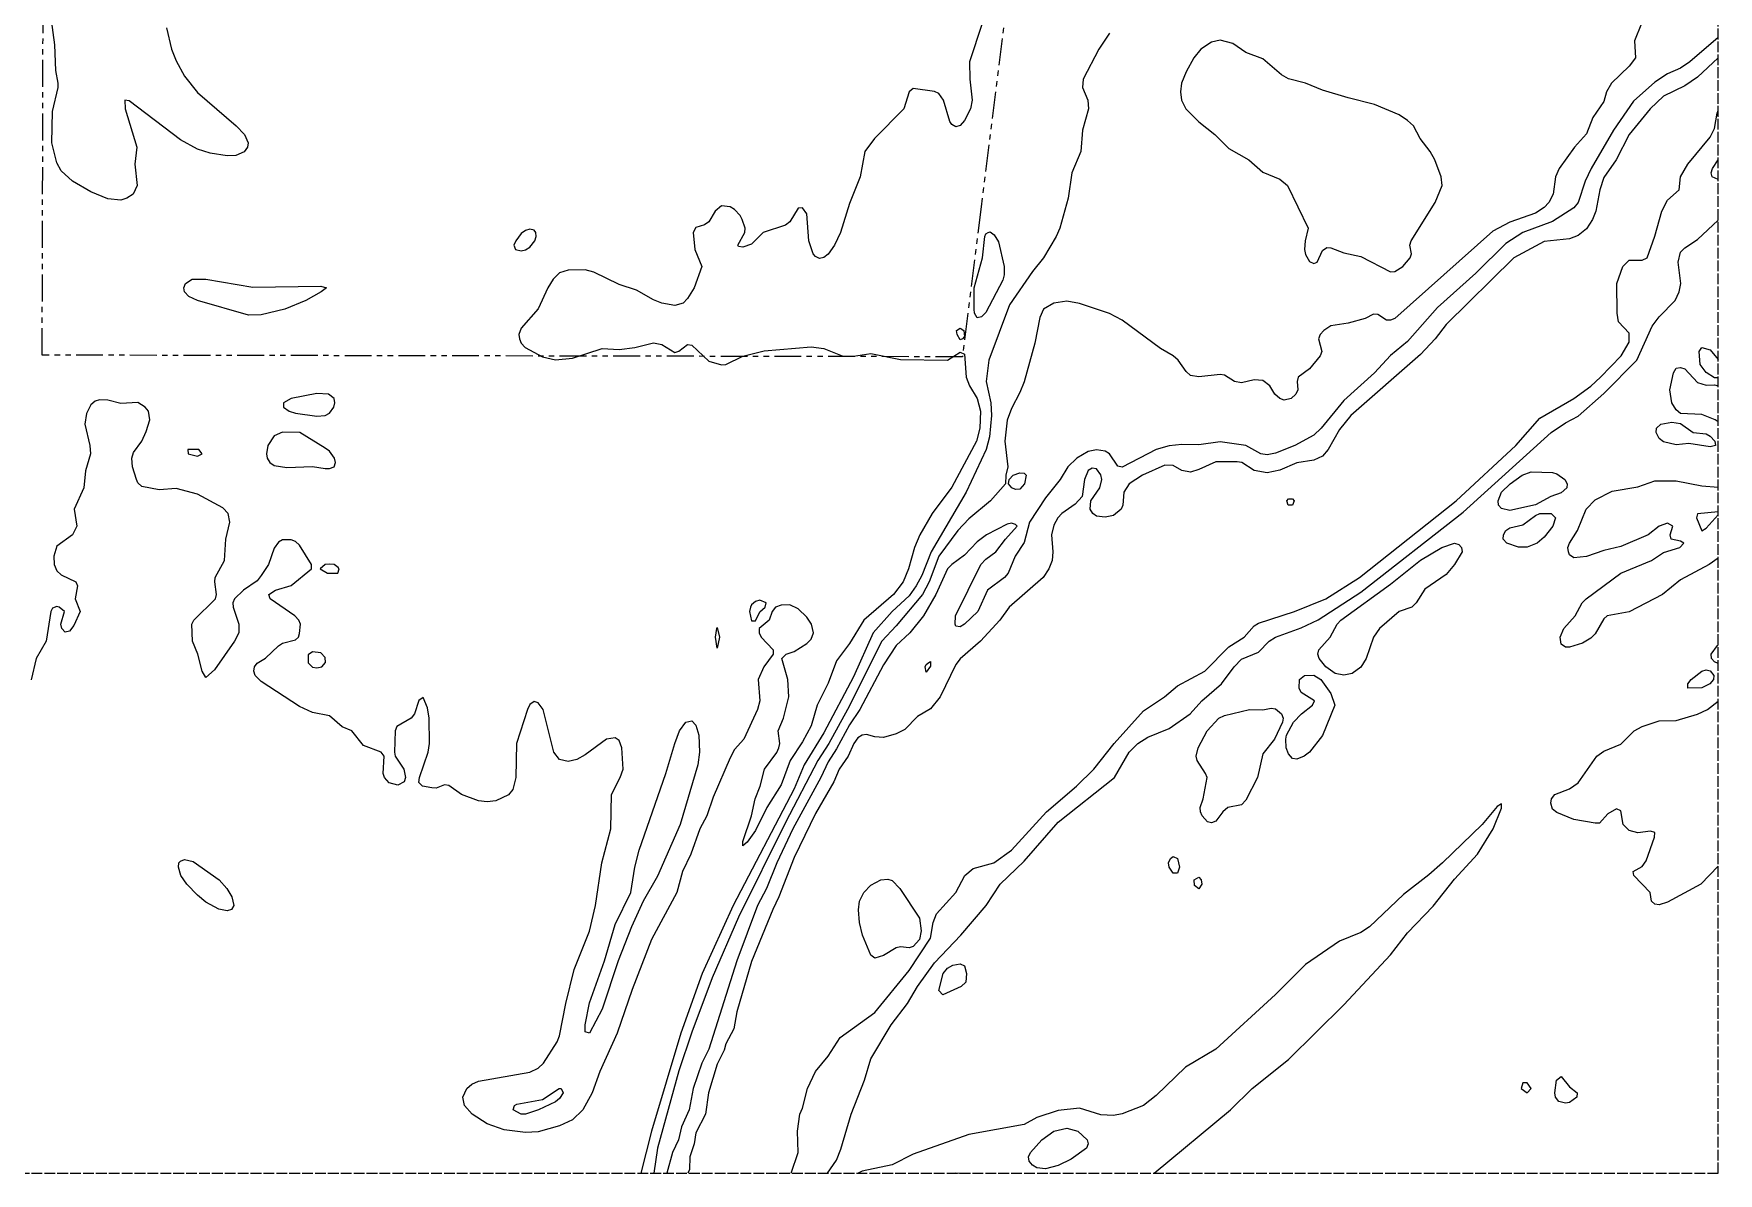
# Model space of a CAD drawing. Header units: metres. Extents: x -242 to 358, y -417 to 183.
# Drawn here: x -40.3 to 358, y -417 to -147.4 of the extents above; entities that cross this region are included whole.
import ezdxf

# ---------------------------------------------------------------- set-up
doc = ezdxf.new("R2010")
doc.units = ezdxf.units.M
doc.header["$LTSCALE"] = 2
doc.linetypes.add('DASHED', pattern=[1.524, 1.27, -0.254])
doc.linetypes.add('PHANTOM', pattern=[6.35, 3.175, -0.635, 0.635, -0.635, 0.635, -0.635])
for name, color, linetype in [('TOPO-CONTOUR-MAJOR', 8, 'CONTINUOUS'), ('TOPO-CONTOUR-MINOR', 9, 'CONTINUOUS'), ('TOPO-EXTENT', 3, 'DASHED'), ('TOPO-REF-SITE', 1, 'PHANTOM')]:
    doc.layers.add(name, color=color, linetype=linetype)

msp = doc.modelspace()

# ---------------------------------------------------------------- linework, layer by layer
at = {"layer": 'TOPO-CONTOUR-MAJOR'}
for points in [[(-8.9, -146.06, 1035), (-7.76, -151.1, 1035), (-6.65, -153.87, 1035), (-4.63, -157.47, 1035), (-1.61, -161.31, 1035), (7.57, -169.24, 1035), (9.51, -171.25, 1035), (10.37, -173.27, 1035), (10.26, -174.28, 1035), (9.48, -175.38, 1035), (7.46, -176.23, 1035), (5.45, -176.3, 1035), (1.42, -175.69, 1035), (-1.61, -174.73, 1035), (-5.64, -172.55, 1035), (-17.73, -163.34, 1035), (-18.74, -163.19, 1035), (-18.66, -165.21, 1035), (-15.95, -174.28, 1035), (-16.38, -178.31, 1035), (-15.87, -183.34, 1035), (-16.79, -185.36, 1035), (-18.27, -186.37, 1035), (-19.74, -186.78, 1035), (-22.77, -186.48, 1035), (-26.8, -184.85, 1035), (-31.15, -182.34, 1035), (-33.85, -179.86, 1035), (-34.86, -177.96, 1035), (-36.05, -173.27, 1035), (-35.87, -165.82, 1035), (-34.5, -160.17, 1035), (-34.54, -159.16, 1035), (-35.07, -156.14, 1035), (-35.32, -150.09, 1035), (-37.78, -131.96, 1035)], [(358, -153.13, 1030), (353.07, -157.69, 1030), (350.05, -159.75, 1030), (345.01, -162.18, 1030), (341.89, -165.21, 1030), (336.93, -171.25, 1030), (333.83, -177.3, 1030), (330.91, -181.41, 1030), (329.95, -184.35, 1030), (329.07, -189.39, 1030), (328.26, -191.4, 1030), (326.87, -193.59, 1030), (324.86, -195.2, 1030), (322.84, -195.98, 1030), (316.8, -196.58, 1030), (309.64, -200.47, 1030), (293.62, -216.22, 1030), (291.09, -219.62, 1030), (287.58, -223.32, 1030), (271.15, -237.76, 1030), (268.43, -241.03, 1030), (265.79, -245.82, 1030), (264.4, -247.35, 1030), (262.39, -248.33, 1030), (258.36, -248.96, 1030), (254.33, -250.65, 1030), (251.3, -251.29, 1030), (248.28, -250.73, 1030), (245.36, -248.84, 1030), (244.25, -248.67, 1030), (239.21, -248.68, 1030), (235.18, -250.55, 1030), (233.17, -251.12, 1030), (231.15, -250.72, 1030), (229.14, -249.55, 1030), (227.12, -249.46, 1030), (221.88, -251.86, 1030), (218.67, -253.88, 1030), (217.45, -255.89, 1030), (217.23, -258.92, 1030), (216.83, -259.92, 1030), (215.03, -261.4, 1030), (213.01, -261.83, 1030), (211, -261.53, 1030), (210.08, -260.93, 1030), (209.49, -259.92, 1030), (209.62, -257.91, 1030), (211.76, -254.88, 1030), (212.23, -252.87, 1030), (212.01, -251.76, 1030), (211, -250.36, 1030), (209.99, -250.17, 1030), (208.98, -250.77, 1030), (208.17, -252.87, 1030), (207.59, -256.9, 1030), (205.96, -258.7, 1030), (202.82, -260.93, 1030), (201.86, -261.94, 1030), (200.92, -263.72, 1030), (200.37, -265.97, 1030), (200.68, -270, 1030), (200.47, -272.01, 1030), (199.68, -274.03, 1030), (198.38, -276.04, 1030), (190.33, -283.1, 1030), (188.15, -286.12, 1030), (183.56, -291.16, 1030), (178.76, -295.3, 1030), (177.75, -296.64, 1030), (174.01, -304.26, 1030), (171.7, -307.12, 1030), (168.68, -308.92, 1030), (165.66, -311.99, 1030), (163.64, -313.01, 1030), (160.62, -313.89, 1030), (158.6, -313.78, 1030), (156.59, -313.23, 1030), (155.56, -313.33, 1030), (154.57, -314.01, 1030), (153.58, -315.34, 1030), (152.3, -318.36, 1030), (150.1, -321.39, 1030), (148.91, -324.41, 1030), (144.5, -331.88, 1030), (139.46, -342.33, 1030), (135.89, -351.62, 1030), (134.42, -354.57, 1030), (129.38, -366.92, 1030), (125.94, -378.82, 1030), (125.25, -382.85, 1030), (123.34, -386.34, 1030), (122.92, -387.89, 1030), (121.32, -391.19, 1030), (119.25, -397.97, 1030), (118.5, -403, 1030), (116.28, -407.41, 1030), (115.83, -410.06, 1030), (114.81, -413.08, 1030), (114.75, -416.1, 1030), (114.36, -417, 1030)], [(138.77, -417, 1030), (140.45, -412.07, 1030), (140.27, -407.03, 1030), (140.81, -403, 1030), (141.47, -401.59, 1030), (142.65, -396.96, 1030), (144.53, -392.93, 1030), (147.52, -389.25, 1030), (150.34, -384.87, 1030), (158.6, -378.92, 1030), (166.66, -369.05, 1030), (171.7, -361.38, 1030), (172.36, -357.66, 1030), (173.14, -355.65, 1030), (177.7, -350.61, 1030), (179.86, -346.58, 1030), (181.78, -344.88, 1030), (186.71, -343.55, 1030), (190.88, -340.53, 1030), (199.17, -331.46, 1030), (206.22, -325.42, 1030), (210.31, -321.39, 1030), (215.12, -315.34, 1030), (222.08, -307.62, 1030), (227.02, -304.26, 1030), (230.14, -301.68, 1030), (236.59, -298.21, 1030), (242.23, -292.5, 1030), (245.88, -290.15, 1030), (248.28, -287.53, 1030), (249.29, -286.87, 1030), (257.76, -284.11, 1030), (265.2, -281.08, 1030), (273.16, -276.04, 1030), (296.02, -257.91, 1030), (310.1, -244.81, 1030), (315.79, -238.41, 1030), (323.85, -233.75, 1030), (327.88, -230.81, 1030), (330.16, -228.69, 1030), (335.05, -223.65, 1030), (336.95, -220.43, 1030), (336.95, -218.24, 1030), (334.44, -215.59, 1030), (334.06, -213.57, 1030), (334.03, -206.52, 1030), (335.42, -202.49, 1030), (336.95, -200.98, 1030), (339.97, -200.99, 1030), (341.15, -200.47, 1030), (343, -195.34, 1030), (344.63, -189.39, 1030), (346.02, -186.83, 1030), (348.74, -184.35, 1030), (349.09, -181.33, 1030), (350.79, -178.31, 1030), (356.1, -171.94, 1030), (357.1, -169.88, 1030), (357.7, -166.21, 1030), (358, -165.63, 1030)], [(-2.82, -205.51, 1035), (0.41, -205.47, 1035), (11.49, -207.38, 1035), (27.61, -207.14, 1035), (28.91, -207.53, 1035), (27.68, -208.53, 1035), (24.06, -210.55, 1035), (19.08, -212.56, 1035), (13.51, -213.9, 1035), (10.48, -214.02, 1035), (-1.61, -210.58, 1035), (-3.62, -209.62, 1035), (-4.65, -208.53, 1035), (-4.84, -207.53, 1035), (-4.43, -206.52, 1035), (-2.82, -205.51, 1035)], [(255.96, -257.91, 1030), (256.34, -257.46, 1030), (257.35, -257.43, 1030), (257.75, -257.91, 1030), (257.35, -258.93, 1030), (256.32, -258.92, 1030), (255.96, -257.91, 1030)], [(121.2, -288.14, 1035), (121.32, -287.92, 1035), (121.84, -290.15, 1035), (121.32, -292.8, 1035), (120.9, -290.15, 1035), (121.2, -288.14, 1035)], [(113.89, -310.3, 1035), (115.28, -309.96, 1035), (116.28, -310.96, 1035), (116.98, -313.33, 1035), (117.15, -317.36, 1035), (116.73, -320.38, 1035), (112.55, -334.49, 1035), (107.21, -346.7, 1035), (103.82, -352.62, 1035), (101.01, -358.67, 1035), (97.9, -366.73, 1035), (94.12, -378.18, 1035), (91.09, -383.84, 1035), (90.09, -383.57, 1035), (90.06, -381.84, 1035), (91.09, -376.68, 1035), (94.66, -366.73, 1035), (97.14, -358.11, 1035), (100.87, -350.61, 1035), (101.85, -344.56, 1035), (102.85, -340.53, 1035), (109.15, -322.39, 1035), (111.25, -315.31, 1035), (112.41, -312.32, 1035), (113.89, -310.3, 1035)], [(159.97, -347.59, 1030), (161.63, -347.4, 1030), (162.63, -347.76, 1030), (164.48, -349.6, 1030), (169.11, -356.65, 1030), (169.54, -359.68, 1030), (169.1, -361.69, 1030), (167.67, -363.36, 1030), (166.66, -363.67, 1030), (164.65, -363.43, 1030), (163.64, -363.65, 1030), (160.62, -365.51, 1030), (158.6, -366.07, 1030), (157.6, -365.42, 1030), (155.65, -360.68, 1030), (154.94, -357.66, 1030), (154.67, -354.64, 1030), (154.98, -352.62, 1030), (155.98, -350.61, 1030), (157.6, -348.85, 1030), (159.97, -347.59, 1030)], [(83.96, -396.96, 1035), (84.43, -396.96, 1035), (84.85, -397.97, 1035), (84.04, -399.29, 1035), (83.03, -400.11, 1035), (79.02, -402, 1035), (75.98, -403.03, 1035), (74.91, -403, 1035), (73.09, -402, 1035), (73.36, -400.99, 1035), (73.96, -400.66, 1035), (80.01, -399.51, 1035), (83.96, -396.96, 1035)]]:
    msp.add_polyline3d(points, dxfattribs=at)
at = {"layer": 'TOPO-CONTOUR-MINOR'}
for points in [[(183.96, -145.05, 1034), (180.96, -154.12, 1034), (181.01, -158.15, 1034), (181.55, -163.19, 1034), (181.19, -165.21, 1034), (179.76, -167.99, 1034), (178.76, -169.16, 1034), (177.75, -169.48, 1034), (176.74, -168.95, 1034), (176.29, -168.23, 1034), (174.82, -163.19, 1034), (173.72, -161.6, 1034), (172.71, -161.14, 1034), (167.67, -160.43, 1034), (166.71, -161.18, 1034), (165.46, -165.21, 1034), (158.46, -172.26, 1034), (156.21, -175.28, 1034), (155.1, -181.33, 1034), (152.56, -187.63, 1034), (150.48, -194.43, 1034), (149.03, -197.45, 1034), (147.52, -199.6, 1034), (146.51, -200.35, 1034), (145.5, -200.58, 1034), (144.5, -200.13, 1034), (144, -199.47, 1034), (142.95, -196.44, 1034), (142.48, -190.03, 1034), (141.47, -188.63, 1034), (140.47, -188.73, 1034), (138.45, -191.92, 1034), (137.44, -192.75, 1034), (132.18, -194.43, 1034), (129.38, -197.25, 1034), (127.37, -197.96, 1034), (126.36, -197.76, 1034), (126.21, -197.45, 1034), (127.81, -194.43, 1034), (127.93, -193.42, 1034), (127.22, -191.4, 1034), (126.69, -190.4, 1034), (125.35, -189.02, 1034), (124.33, -188.38, 1034), (122.33, -188.13, 1034), (120.82, -189.39, 1034), (119.31, -191.91, 1034), (118.3, -192.63, 1034), (116.28, -193.26, 1034), (115.61, -194.43, 1034), (115.98, -198.46, 1034), (117.66, -202.49, 1034), (115.83, -207.53, 1034), (114.27, -210.1, 1034), (113.26, -211.16, 1034), (111.25, -211.74, 1034), (108.22, -211.16, 1034), (106.21, -210.38, 1034), (102.18, -208.12, 1034), (98.15, -206.72, 1034), (92.1, -203.88, 1034), (90.09, -203.32, 1034), (86.05, -203.35, 1034), (84.04, -204.03, 1034), (82.52, -205.51, 1034), (81.26, -207.53, 1034), (79, -212.49, 1034), (74.97, -217.1, 1034), (74.43, -218.61, 1034), (74.53, -219.62, 1034), (74.97, -220.65, 1034), (75.92, -221.63, 1034), (80.01, -223.86, 1034), (83.03, -224.55, 1034), (87.06, -224.19, 1034), (94.12, -221.88, 1034), (98.15, -222.13, 1034), (101.85, -221.63, 1034), (106.21, -220.57, 1034), (108.22, -220.96, 1034), (111.25, -222.82, 1034), (112.25, -222.56, 1034), (114.27, -220.94, 1034), (115.28, -221.1, 1034), (119.31, -224.91, 1034), (122.33, -225.78, 1034), (123.34, -225.67, 1034), (127.37, -223.73, 1034), (132.4, -222.44, 1034), (143.49, -221.47, 1034), (146.51, -221.89, 1034), (150.86, -223.65, 1034), (153.56, -223.71, 1034), (157.6, -223.07, 1034), (164.65, -224.51, 1034), (175.73, -224.67, 1034), (178.76, -222.77, 1034), (179.76, -223.23, 1034), (180.17, -228.69, 1034), (180.98, -230.7, 1034), (182.79, -233.73, 1034), (183.59, -236.75, 1034), (183.41, -240.78, 1034), (182.6, -243.8, 1034), (176.74, -254.7, 1034), (172.14, -260.93, 1034), (169.22, -265.97, 1034), (167.91, -268.99, 1034), (166.56, -274.03, 1034), (165.23, -277.05, 1034), (162.98, -280.08, 1034), (155.99, -286.12, 1034), (152.56, -291.67, 1034), (149.53, -295.8, 1034), (147.52, -301.08, 1034), (144.94, -306.27, 1034), (143.49, -311.17, 1034), (141.47, -314.93, 1034), (138.55, -319.37, 1034), (136.44, -325.08, 1034), (133.06, -330.46, 1034), (130.39, -335.89, 1034), (128.37, -338.67, 1034), (127.37, -339.57, 1034), (127.35, -338.52, 1034), (129.43, -332.47, 1034), (130.24, -328.44, 1034), (131.47, -325.42, 1034), (132.51, -321.39, 1034), (135.43, -317.43, 1034), (135.9, -316.35, 1034), (136.07, -315.34, 1034), (135.73, -312.32, 1034), (136.94, -309.3, 1034), (138.24, -304.26, 1034), (138, -300.23, 1034), (136.56, -295.19, 1034), (137.59, -294.18, 1034), (139.46, -293.58, 1034), (142.48, -291.67, 1034), (143.49, -290.66, 1034), (144.08, -289.14, 1034), (143.58, -287.13, 1034), (142.48, -285.46, 1034), (140.47, -283.44, 1034), (138.45, -282.53, 1034), (136.44, -282.63, 1034), (135.1, -283.1, 1034), (134.31, -284.11, 1034), (133.58, -286.12, 1034), (131.25, -288.14, 1034), (131.23, -289.14, 1034), (131.66, -290.15, 1034), (134.5, -293.17, 1034), (134.55, -294.18, 1034), (132.29, -297.2, 1034), (130.97, -300.23, 1034), (131.35, -305.27, 1034), (130.81, -307.28, 1034), (127.63, -314.33, 1034), (125.35, -316.75, 1034), (124.34, -318.72, 1034), (120.31, -328.02, 1034), (118.84, -332.47, 1034), (117.16, -335.49, 1034), (115.1, -341.54, 1034), (113.1, -345.57, 1034), (111.75, -350.61, 1034), (105.76, -361.69, 1034), (101.17, -373.51, 1034), (97.68, -383.86, 1034), (93.52, -392.93, 1034), (91.72, -397.97, 1034), (89.52, -402, 1034), (87.06, -404.35, 1034), (84.04, -405.8, 1034), (79, -407.15, 1034), (75.98, -407.37, 1034), (70.94, -406.72, 1034), (66.91, -405.26, 1034), (63.37, -403, 1034), (61.54, -400.99, 1034), (61.18, -398.97, 1034), (62.12, -396.96, 1034), (63.27, -395.95, 1034), (64.89, -395.19, 1034), (76.99, -393.04, 1034), (79, -392.12, 1034), (80.24, -390.91, 1034), (83.47, -385.87, 1034), (84.04, -384.46, 1034), (85.47, -376.81, 1034), (87.51, -368.75, 1034), (91.09, -359.71, 1034), (92.56, -353.63, 1034), (94, -343.55, 1034), (96.13, -335.49, 1034), (96.31, -327.43, 1034), (98.38, -323.4, 1034), (99.06, -321.39, 1034), (98.75, -316.35, 1034), (98.15, -314.6, 1034), (97.14, -313.98, 1034), (95.12, -314.29, 1034), (90.09, -317.98, 1034), (88.07, -319.1, 1034), (86.05, -319.55, 1034), (84.04, -319.09, 1034), (82.66, -317.36, 1034), (80.18, -307.28, 1034), (79, -305.75, 1034), (77.99, -305.43, 1034), (76.99, -306.09, 1034), (76.41, -307.28, 1034), (73.83, -315.34, 1034), (73.72, -323.4, 1034), (72.96, -326.24, 1034), (71.95, -327.46, 1034), (68.93, -328.91, 1034), (66.91, -329.16, 1034), (64.89, -328.89, 1034), (60.86, -327.41, 1034), (57.84, -325.28, 1034), (56.83, -325.14, 1034), (54.82, -325.91, 1034), (53.81, -325.84, 1034), (51.63, -325.42, 1034), (50.79, -324.54, 1034), (50.89, -323.4, 1034), (52.99, -317.36, 1034), (53.28, -315.34, 1034), (53.23, -309.3, 1034), (52.8, -306.93, 1034), (51.8, -304.47, 1034), (50.79, -305.16, 1034), (49.75, -308.29, 1034), (48.97, -309.3, 1034), (45.54, -311.31, 1034), (45.14, -312.32, 1034), (44.96, -317.36, 1034), (45.17, -318.36, 1034), (47.18, -321.39, 1034), (47.58, -323.4, 1034), (47.29, -324.41, 1034), (45.75, -325.17, 1034), (43.73, -324.61, 1034), (42.63, -323.4, 1034), (42.3, -322.39, 1034), (42.56, -318.36, 1034), (41.85, -317.36, 1034), (37.69, -315.8, 1034), (34.89, -312.32, 1034), (32.65, -311.37, 1034), (29.63, -308.76, 1034), (25.6, -307.98, 1034), (22.57, -306.61, 1034), (13.51, -300.65, 1034), (12.09, -299.22, 1034), (11.73, -298.21, 1034), (11.88, -297.2, 1034), (12.5, -296.36, 1034), (14.51, -295.15, 1034), (17.54, -292.2, 1034), (18.54, -291.61, 1034), (21.57, -290.79, 1034), (22.3, -290.15, 1034), (22.57, -289.29, 1034), (22.74, -287.13, 1034), (22.39, -286.12, 1034), (21.4, -285.11, 1034), (15.62, -281.08, 1034), (15.31, -280.08, 1034), (16.85, -279.07, 1034), (20.56, -277.98, 1034), (25.39, -274.03, 1034), (25.34, -273.02, 1034), (22.57, -268.42, 1034), (21.57, -267.54, 1034), (20.56, -267.16, 1034), (18.54, -267.14, 1034), (17.54, -267.71, 1034), (16.53, -269.14, 1034), (15.18, -273.02, 1034), (13.51, -275.56, 1034), (12.5, -276.82, 1034), (9.3, -279.07, 1034), (7.13, -281.08, 1034), (6.74, -282.09, 1034), (6.86, -283.1, 1034), (8.22, -287.13, 1034), (8.23, -289.14, 1034), (7.19, -291.16, 1034), (2.42, -297.89, 1034), (0.41, -299.7, 1034), (-0.45, -298.21, 1034), (-1.47, -294.18, 1034), (-2.75, -291.16, 1034), (-2.92, -287.13, 1034), (-2.46, -286.12, 1034), (2.64, -281.08, 1034), (2.95, -280.08, 1034), (2.48, -277.05, 1034), (2.62, -276.04, 1034), (4.81, -272.01, 1034), (5.08, -266.98, 1034), (6.03, -262.95, 1034), (5.65, -260.93, 1034), (4.44, -259.61, 1034), (-1.61, -256.36, 1034), (-6.65, -255, 1034), (-10.68, -255.32, 1034), (-14.71, -254.53, 1034), (-15.71, -253.67, 1034), (-16.04, -252.87, 1034), (-16.96, -249.85, 1034), (-17.1, -247.83, 1034), (-16.72, -246.48, 1034), (-14.78, -243.8, 1034), (-13.7, -241.53, 1034), (-12.87, -238.76, 1034), (-13.19, -236.75, 1034), (-13.99, -235.74, 1034), (-15.71, -234.64, 1034), (-19.74, -234.87, 1034), (-22.77, -234.13, 1034), (-24.78, -234.04, 1034), (-25.79, -234.38, 1034), (-26.8, -235.26, 1034), (-27.81, -237.24, 1034), (-28.21, -239.77, 1034), (-27.02, -244.81, 1034), (-26.91, -246.82, 1034), (-28.08, -250.85, 1034), (-28.43, -254.88, 1034), (-30.76, -259.92, 1034), (-30.1, -263.95, 1034), (-31.16, -265.97, 1034), (-34.86, -268.69, 1034), (-35.56, -271.01, 1034), (-35.48, -273.02, 1034), (-34.86, -274.49, 1034), (-33.85, -275.44, 1034), (-30.32, -277.05, 1034), (-29.98, -278.06, 1034), (-30.48, -281.08, 1034), (-29.32, -284.11, 1034), (-30.83, -287.43, 1034), (-31.84, -288.73, 1034), (-32.84, -289.01, 1034), (-33.66, -288.14, 1034), (-33.93, -287.13, 1034), (-33.03, -284.11, 1034), (-34.29, -283.1, 1034), (-34.86, -282.96, 1034), (-35.87, -283.33, 1034), (-36.23, -284.11, 1034), (-37.4, -291.16, 1034), (-39.69, -295.19, 1034), (-40.9, -300.26, 1034)], [(214.02, -147.3, 1033), (211.52, -151.1, 1033), (207.83, -158.15, 1033), (207.65, -160.17, 1033), (208.94, -163.19, 1033), (209.11, -165.21, 1033), (207.67, -170.25, 1033), (207.31, -175.28, 1033), (205.16, -180.32, 1033), (204.3, -186.37, 1033), (202.31, -193.42, 1033), (201.48, -195.44, 1033), (198.46, -200.47, 1033), (195.88, -203.69, 1033), (190.44, -211.56, 1033), (185.56, -224.66, 1033), (184.89, -229.69, 1033), (186.02, -234.73, 1033), (186.18, -237.76, 1033), (185.71, -242.79, 1033), (184.9, -245.82, 1033), (180.19, -255.89, 1033), (171.85, -270, 1033), (169.69, -275.62, 1033), (168.38, -278.06, 1033), (166.66, -280.4, 1033), (162.68, -284.11, 1033), (158.15, -289.14, 1033), (153.56, -299.58, 1033), (146.51, -312.82, 1033), (141.86, -320.38, 1033), (139.46, -326.02, 1033), (125.1, -353.63, 1033), (117.76, -369.75, 1033), (112.68, -383.86, 1033), (105.8, -407.03, 1033), (103.25, -417, 1033)], [(339.81, -145.05, 1032), (338.19, -149.09, 1032), (338.41, -153.12, 1032), (336.95, -155.14, 1032), (332.77, -159.16, 1032), (331.6, -161.18, 1032), (330.91, -163.49, 1032), (328.31, -167.22, 1032), (326.87, -171.1, 1032), (324.01, -174.28, 1032), (320.4, -179.31, 1032), (319.51, -181.33, 1032), (318.98, -185.36, 1032), (317.9, -187.37, 1032), (316.8, -188.52, 1032), (314.78, -189.86, 1032), (308.74, -192.05, 1032), (304.71, -194.15, 1032), (281.53, -214.81, 1032), (280.52, -215.23, 1032), (279.52, -215.17, 1032), (277.5, -213.86, 1032), (276.49, -213.76, 1032), (274.48, -214.8, 1032), (270.45, -215.94, 1032), (266.42, -216.51, 1032), (264.76, -217.6, 1032), (263.84, -218.61, 1032), (263.47, -219.62, 1032), (264.24, -222.64, 1032), (263.89, -223.65, 1032), (261.38, -226.72, 1032), (258.65, -228.69, 1032), (258.39, -229.69, 1032), (258.56, -231.71, 1032), (258.13, -232.72, 1032), (257.03, -233.72, 1032), (255.33, -234.1, 1032), (254.3, -233.72, 1032), (253.17, -232.72, 1032), (251.98, -230.7, 1032), (250.3, -229.47, 1032), (248.28, -229.32, 1032), (245.26, -230.05, 1032), (243.59, -229.69, 1032), (241.23, -228.24, 1032), (240.22, -228.06, 1032), (235.18, -228.59, 1032), (233.17, -228.25, 1032), (232.16, -227.35, 1032), (230.27, -224.66, 1032), (229.14, -223.67, 1032), (226.11, -221.88, 1032), (217.04, -215.22, 1032), (214.02, -213.64, 1032), (206.97, -211.24, 1032), (203.95, -210.73, 1032), (200.92, -211.16, 1032), (198.48, -212.56, 1032), (197.56, -214.58, 1032), (196.38, -220.63, 1032), (193.87, -229.76, 1032), (192.86, -232.33, 1032), (190.85, -236.05, 1032), (189.84, -238.81, 1032), (189.34, -243.8, 1032), (190.01, -249.85, 1032), (189.53, -251.86, 1032), (189.47, -253.88, 1032), (185.93, -257.91, 1032), (180.77, -262.15, 1032), (178.17, -264.96, 1032), (173.71, -271.01, 1032), (171.44, -277.05, 1032), (169.81, -280.08, 1032), (163.64, -287.52, 1032), (160.2, -291.16, 1032), (152.11, -307.28, 1032), (147.73, -315.34, 1032), (145.06, -319.37, 1032), (137.44, -334.02, 1032), (126.36, -356.41, 1032), (120.14, -370.76, 1032), (115.28, -383.58, 1032), (112.25, -392.73, 1032), (107.21, -411.06, 1032), (106.34, -417, 1032)], [(358, -148.32, 1031), (351.26, -154.12, 1031), (349.04, -155.56, 1031), (346.02, -156.92, 1031), (343, -158.91, 1031), (337.96, -163.4, 1031), (333.18, -170.25, 1031), (327.96, -179.31, 1031), (326.54, -182.34, 1031), (324.86, -187.36, 1031), (323.85, -188.66, 1031), (318.81, -191.83, 1031), (311.79, -194.43, 1031), (307.73, -197.07, 1031), (300.68, -204.08, 1031), (291.61, -212.16, 1031), (284.55, -220.24, 1031), (280.52, -223.59, 1031), (276.69, -227.68, 1031), (269.44, -234.16, 1031), (264.12, -240.78, 1031), (262.39, -242.43, 1031), (257.88, -244.81, 1031), (253.32, -246.69, 1031), (251.3, -247.08, 1031), (249.84, -246.82, 1031), (246.27, -244.87, 1031), (240.22, -243.98, 1031), (235.18, -244.72, 1031), (231.15, -244.57, 1031), (228.13, -244.95, 1031), (225.11, -245.76, 1031), (217.04, -249.93, 1031), (216.04, -249.74, 1031), (214.02, -246.84, 1031), (213.01, -246.16, 1031), (211, -245.86, 1031), (208.98, -246.28, 1031), (206.33, -247.83, 1031), (204.18, -249.85, 1031), (202.4, -252.87, 1031), (198.91, -257.24, 1031), (195.15, -262.95, 1031), (193.87, -267.8, 1031), (191.74, -271.01, 1031), (190.12, -275.04, 1031), (189.24, -276.04, 1031), (185.17, -279.07, 1031), (182.89, -284.11, 1031), (179.76, -287.14, 1031), (178.76, -287.75, 1031), (177.75, -287.57, 1031), (177.53, -287.13, 1031), (177.68, -285.11, 1031), (183.64, -273.02, 1031), (184.8, -271.69, 1031), (187.2, -270, 1031), (189.44, -266.98, 1031), (192.26, -263.95, 1031), (191.85, -263.52, 1031), (190.85, -263.23, 1031), (189.84, -263.47, 1031), (184.98, -265.97, 1031), (182.79, -267.63, 1031), (179.76, -270.81, 1031), (176.74, -272.96, 1031), (175.73, -274.02, 1031), (172.97, -280.08, 1031), (170.06, -285.11, 1031), (166.83, -289.14, 1031), (163.65, -292.17, 1031), (160.62, -296.71, 1031), (155.02, -307.28, 1031), (152.56, -310.95, 1031), (149.53, -316.63, 1031), (147.52, -319.7, 1031), (145.81, -323.4, 1031), (139.15, -335.49, 1031), (135.4, -343.55, 1031), (132.99, -349.6, 1031), (130.81, -353.63, 1031), (125.9, -366.73, 1031), (119.31, -387.66, 1031), (117.64, -390.91, 1031), (115.64, -396.96, 1031), (114.64, -402, 1031), (112.83, -406.03, 1031), (112.12, -409.05, 1031), (110.72, -412.07, 1031), (109.38, -417, 1031)], [(240.22, -149, 1032), (238.2, -149.44, 1032), (235.68, -151.1, 1032), (234.01, -153.12, 1032), (232.16, -156.46, 1032), (231.11, -159.16, 1032), (230.82, -161.18, 1032), (231.04, -163.19, 1032), (232.14, -165.21, 1032), (235.18, -168.26, 1032), (238.98, -171.25, 1032), (242.23, -174.61, 1032), (247, -177.3, 1032), (250.3, -180.21, 1032), (254.33, -181.81, 1032), (256.14, -183.34, 1032), (261.06, -193.42, 1032), (260.28, -196.44, 1032), (260.17, -198.46, 1032), (260.37, -199.63, 1032), (261.38, -201.31, 1032), (262.39, -201.83, 1032), (263.14, -201.48, 1032), (264.4, -198.69, 1032), (265.41, -198.04, 1032), (266.42, -198.09, 1032), (269.44, -199.3, 1032), (273.47, -200.15, 1032), (280.52, -203.75, 1032), (281.53, -203.66, 1032), (283.43, -202.49, 1032), (285.16, -200.47, 1032), (285.43, -199.47, 1032), (285.05, -197.45, 1032), (285.34, -196.44, 1032), (291.04, -187.37, 1032), (292.67, -183.34, 1032), (292.49, -181.33, 1032), (290.96, -177.3, 1032), (289.86, -175.28, 1032), (287.51, -172.26, 1032), (285.92, -169.24, 1032), (284.55, -167.93, 1032), (282.54, -166.65, 1032), (276.7, -164.2, 1032), (270.45, -162.61, 1032), (264.4, -160.77, 1032), (260.37, -159.15, 1032), (256.34, -158.13, 1032), (254.73, -157.15, 1032), (250.3, -153.37, 1032), (246.27, -151.88, 1032), (243.24, -149.77, 1032), (240.22, -149, 1032)], [(358, -181.95, 1031), (356.57, -181.33, 1031), (356.31, -180.32, 1031), (356.62, -179.31, 1031), (357.96, -177.3, 1031), (358, -177.25, 1031)], [(75.98, -193.97, 1034), (74.97, -194.73, 1034), (73.68, -196.44, 1034), (73.23, -197.45, 1034), (73.6, -198.46, 1034), (74.97, -198.77, 1034), (75.98, -198.56, 1034), (76.99, -197.91, 1034), (78.18, -196.44, 1034), (78.51, -195.44, 1034), (78.44, -194.43, 1034), (77.99, -193.93, 1034), (76.99, -193.68, 1034), (75.98, -193.97, 1034)], [(147.41, -417, 1031), (149.53, -413.92, 1031), (150.54, -411.3, 1031), (153.01, -403, 1031), (156.12, -394.94, 1031), (157.64, -389.91, 1031), (162.4, -381.84, 1031), (166.26, -376.81, 1031), (168.67, -372.78, 1031), (172.71, -367.18, 1031), (178.89, -360.68, 1031), (184.92, -353.63, 1031), (188.22, -348.59, 1031), (193.87, -343.14, 1031), (201.93, -333.93, 1031), (215.26, -323.4, 1031), (218.72, -317.36, 1031), (220.73, -315.34, 1031), (223.09, -313.8, 1031), (228.13, -311.8, 1031), (233.11, -308.29, 1031), (235.91, -305.27, 1031), (240.57, -301.23, 1031), (243.54, -297.2, 1031), (245.26, -295.38, 1031), (249.29, -293.73, 1031), (251.84, -291.16, 1031), (253.32, -290.16, 1031), (259.36, -287.94, 1031), (263.39, -286.05, 1031), (273.47, -279.56, 1031), (297.65, -260.6, 1031), (318.47, -241.79, 1031), (321.84, -239.48, 1031), (324.86, -237.92, 1031), (330.91, -232.57, 1031), (338.74, -224.66, 1031), (342.37, -216.6, 1031), (344, -214.44, 1031), (347.81, -210.55, 1031), (348.73, -208.53, 1031), (349.11, -206.52, 1031), (348.52, -201.48, 1031), (349.04, -199.14, 1031), (350.05, -198.11, 1031), (353.07, -196.14, 1031), (358, -191.56, 1031)], [(185.36, -194.43, 1034), (185.81, -194.29, 1034), (186.82, -195, 1034), (187.82, -196.64, 1034), (189.16, -202.49, 1034), (189.16, -204.5, 1034), (188.83, -205.71, 1034), (184.8, -213.41, 1034), (183.79, -214.38, 1034), (182.79, -214.67, 1034), (182.16, -213.57, 1034), (182.04, -212.56, 1034), (182.07, -207.53, 1034), (184.06, -200.47, 1034), (184.54, -195.44, 1034), (184.8, -194.78, 1034), (185.36, -194.43, 1034)], [(177.86, -217.6, 1034), (178.76, -217.07, 1034), (179.62, -217.6, 1034), (179.76, -219.05, 1034), (179.3, -219.62, 1034), (178.76, -219.88, 1034), (178, -218.61, 1034), (177.86, -217.6, 1034)], [(353.48, -222.64, 1032), (354.08, -221.68, 1032), (356.1, -222.19, 1032), (358, -224.46, 1032)], [(358, -228.8, 1032), (357.1, -228.86, 1032), (355.09, -227.6, 1032), (353.7, -225.66, 1032), (353.48, -222.64, 1032)], [(358, -239.24, 1032), (357.22, -238.76, 1032), (354.08, -237.54, 1032), (349.04, -237.24, 1032), (348.03, -236.4, 1032), (347.02, -234.73, 1032), (346.56, -231.71, 1032), (347.43, -227.68, 1032), (348.03, -226.56, 1032), (349.04, -226.39, 1032), (350.05, -226.73, 1032), (353.07, -229.91, 1032), (355.09, -230.59, 1032), (357.1, -230.51, 1032), (358, -230.72, 1032)], [(26.61, -232.57, 1034), (20.54, -233.72, 1034), (18.78, -234.73, 1034), (18.73, -235.74, 1034), (20.06, -236.75, 1034), (21.57, -237.22, 1034), (26.61, -237.92, 1034), (28.62, -237.78, 1034), (29.63, -237.19, 1034), (30.64, -235.81, 1034), (30.91, -234.73, 1034), (30.72, -233.72, 1034), (29.41, -232.72, 1034), (26.61, -232.57, 1034)], [(18.54, -241.72, 1034), (16.53, -242.59, 1034), (15.06, -244.81, 1034), (14.75, -246.82, 1034), (14.9, -247.83, 1034), (15.52, -248.88, 1034), (16.53, -249.56, 1034), (19.55, -250.04, 1034), (25.6, -249.78, 1034), (28.62, -250.29, 1034), (29.63, -250.31, 1034), (30.7, -249.85, 1034), (31.03, -248.84, 1034), (30.8, -247.83, 1034), (29.63, -246.21, 1034), (28.62, -245.49, 1034), (22.58, -241.79, 1034), (18.54, -241.72, 1034)], [(344.43, -239.77, 1032), (347.03, -239.36, 1032), (349.04, -239.62, 1032), (352.06, -241.78, 1032), (355.09, -242.07, 1032), (356.1, -242.66, 1032), (357.17, -243.8, 1032), (357.33, -244.81, 1032), (356.1, -245.17, 1032), (351.06, -244.33, 1032), (348.03, -244.72, 1032), (345.01, -243.99, 1032), (344, -243.18, 1032), (343.31, -241.79, 1032), (343.35, -240.78, 1032), (344.43, -239.77, 1032)], [(-3.62, -245.77, 1034), (-3.84, -245.82, 1034), (-3.78, -246.82, 1034), (-1.61, -247.4, 1034), (-0.47, -246.82, 1034), (-1.28, -245.82, 1034), (-3.62, -245.77, 1034)], [(191.26, -251.86, 1032), (192.86, -251.33, 1032), (193.87, -251.35, 1032), (194.34, -251.86, 1032), (193.97, -253.88, 1032), (192.86, -255.17, 1032), (191.85, -255.25, 1032), (190.94, -254.88, 1032), (190.14, -253.88, 1032), (190.34, -252.87, 1032), (191.26, -251.86, 1032)], [(311.65, -251.86, 1032), (313.78, -251.09, 1032), (318.81, -251.26, 1032), (319.82, -251.58, 1032), (321.73, -252.87, 1032), (322.28, -253.88, 1032), (322.15, -254.88, 1032), (320.83, -256.07, 1032), (318.4, -256.9, 1032), (314.78, -258.87, 1032), (308.74, -260.23, 1032), (306.72, -259.77, 1032), (306.03, -258.92, 1032), (305.94, -257.91, 1032), (306.77, -255.89, 1032), (308.82, -253.88, 1032), (311.65, -251.86, 1032)], [(358, -271.49, 1032), (355.84, -273.02, 1032), (349.04, -276.65, 1032), (344.84, -280.08, 1032), (336.95, -284.21, 1032), (331.72, -285.11, 1032), (330.91, -285.81, 1032), (328.89, -289.4, 1032), (327.88, -290.44, 1032), (325.87, -291.63, 1032), (322.84, -292.53, 1032), (321.84, -292.52, 1032), (320.83, -291.87, 1032), (320.62, -290.15, 1032), (321.49, -288.14, 1032), (324.18, -285.11, 1032), (325.78, -282.09, 1032), (326.72, -281.08, 1032), (334.94, -275.05, 1032), (342.22, -272.01, 1032), (345.01, -270.17, 1032), (348.92, -268.99, 1032), (349.87, -267.98, 1032), (349.04, -267.49, 1032), (346.84, -266.98, 1032), (346.61, -265.97, 1032), (347.24, -263.95, 1032), (346.02, -263.22, 1032), (344, -263.94, 1032), (341.42, -265.97, 1032), (334.94, -268.71, 1032), (330.91, -269.69, 1032), (326.87, -271.09, 1032), (323.85, -271.38, 1032), (322.84, -270.67, 1032), (322.57, -270, 1032), (322.46, -268.99, 1032), (322.8, -267.98, 1032), (324.72, -264.96, 1032), (326.76, -259.92, 1032), (328.89, -257.72, 1032), (332.92, -255.66, 1032), (338.97, -254.62, 1032), (343, -253.22, 1032), (348.03, -253.22, 1032), (354.08, -254.38, 1032), (358, -254.7, 1032)], [(315.84, -260.93, 1032), (318.47, -260.93, 1032), (319.51, -261.94, 1032), (318.84, -263.95, 1032), (316.8, -266.51, 1032), (315.14, -267.98, 1032), (312.77, -268.88, 1032), (310.75, -268.91, 1032), (308.03, -267.98, 1032), (307.12, -266.98, 1032), (307.18, -265.97, 1032), (307.8, -264.96, 1032), (308.74, -264.34, 1032), (311.76, -263.62, 1032), (314.78, -261.38, 1032), (315.84, -260.93, 1032)], [(358, -260.53, 1032), (353.07, -261.01, 1032), (352.88, -261.94, 1032), (354.08, -265.01, 1032), (355.09, -264.36, 1032), (358, -261.27, 1032)], [(295.63, -267.98, 1032), (296.65, -268.29, 1032), (297.26, -268.99, 1032), (297.4, -270, 1032), (295.63, -273.02, 1032), (293.62, -275.33, 1032), (288.59, -278.82, 1032), (286.57, -282.05, 1032), (285.56, -283.06, 1032), (282.54, -284.1, 1032), (277.93, -288.14, 1032), (276.48, -290.15, 1032), (274.72, -295.19, 1032), (273.47, -297.3, 1032), (271.46, -298.77, 1032), (269.44, -299.19, 1032), (267.43, -298.78, 1032), (265.22, -297.2, 1032), (263.62, -295.19, 1032), (263.33, -294.18, 1032), (263.57, -293.17, 1032), (266.19, -290.15, 1032), (267.87, -287.13, 1032), (268.77, -286.12, 1032), (280.52, -277.65, 1032), (287.58, -271.97, 1032), (292.62, -268.97, 1032), (295.63, -267.98, 1032)], [(29.63, -272.89, 1034), (28.62, -273.02, 1034), (27.44, -274.03, 1034), (29.13, -275.04, 1034), (31.61, -275.04, 1034), (31.89, -274.03, 1034), (31.64, -273.73, 1034), (30.74, -273.02, 1034), (29.63, -272.89, 1034)], [(130.39, -281.72, 1034), (129.38, -282.5, 1034), (129.14, -283.1, 1034), (128.96, -284.11, 1034), (129.38, -286.3, 1034), (130.39, -286.29, 1034), (131.4, -284.21, 1034), (132.61, -283.1, 1034), (132.91, -282.09, 1034), (131.4, -281.44, 1034), (130.39, -281.72, 1034)], [(25.6, -293.62, 1034), (24.59, -294.38, 1034), (24.59, -296.25, 1034), (25.6, -297.25, 1034), (26.61, -297.44, 1034), (27.8, -297.2, 1034), (28.69, -296.2, 1034), (28.62, -294.99, 1034), (27.61, -293.9, 1034), (25.6, -293.62, 1034)], [(358, -296.39, 1032), (357.1, -296.04, 1032), (356.37, -295.19, 1032), (356.3, -294.18, 1032), (357.79, -292.17, 1032), (358, -292.02, 1032)], [(171.3, -296.2, 1031), (171.7, -295.95, 1031), (171.7, -297.03, 1031), (170.69, -298.42, 1031), (170.49, -297.2, 1031), (170.69, -296.62, 1031), (171.3, -296.2, 1031)], [(354.07, -298.21, 1032), (355.09, -297.9, 1032), (356.1, -298.12, 1032), (356.95, -299.22, 1032), (356.89, -300.23, 1032), (356.03, -301.23, 1032), (354.08, -302.17, 1032), (350.76, -302.24, 1032), (350.8, -301.23, 1032), (351.55, -300.23, 1032), (354.07, -298.21, 1032)], [(260.16, -299.22, 1032), (262.39, -299.2, 1032), (264.01, -300.23, 1032), (266.42, -303.48, 1032), (267.36, -306.27, 1032), (264.4, -313.42, 1032), (261.37, -317.36, 1032), (260.09, -318.36, 1032), (258.36, -319.01, 1032), (257.35, -318.87, 1032), (256.34, -317.75, 1032), (255.86, -316.35, 1032), (255.72, -314.33, 1032), (255.9, -313.33, 1032), (257.59, -310.3, 1032), (259.42, -308.29, 1032), (262.05, -306.27, 1032), (262.55, -305.27, 1032), (259.36, -303.29, 1032), (258.86, -302.24, 1032), (258.99, -300.23, 1032), (260.16, -299.22, 1032)], [(358, -344.33, 1032), (353.86, -348.59, 1032), (346.02, -352.84, 1032), (344, -353.47, 1032), (343, -353.34, 1032), (342.22, -352.62, 1032), (341.91, -350.61, 1032), (338.01, -346.58, 1032), (337.88, -345.57, 1032), (339.97, -344.46, 1032), (340.98, -343.12, 1032), (342.9, -337.51, 1032), (343, -336.4, 1032), (341.99, -336.08, 1032), (338.97, -336.48, 1032), (336.95, -335.9, 1032), (335.5, -334.49, 1032), (334.94, -331.28, 1032), (333.93, -330.8, 1032), (331.91, -331.97, 1032), (329.9, -334.16, 1032), (328.89, -334.19, 1032), (323.85, -333.29, 1032), (319.82, -331.69, 1032), (318.81, -330.84, 1032), (318.41, -329.45, 1032), (318.58, -328.44, 1032), (319.34, -327.43, 1032), (322.84, -326.07, 1032), (324.86, -324.62, 1032), (329.26, -318.36, 1032), (330.91, -317.17, 1032), (334.94, -315.47, 1032), (338.08, -312.32, 1032), (339.97, -311.28, 1032), (344, -310, 1032), (348.03, -309.88, 1032), (353.07, -308.38, 1032), (355.46, -307.28, 1032), (358, -305.34, 1032)], [(247.19, -307.28, 1032), (250.3, -307.35, 1032), (252.31, -306.97, 1032), (253.32, -307.16, 1032), (254.74, -308.29, 1032), (255.08, -309.3, 1032), (254.96, -310.3, 1032), (253.06, -314.33, 1032), (250.3, -317.74, 1032), (249.06, -323.4, 1032), (246.27, -328.76, 1032), (245.26, -329.81, 1032), (242.02, -330.46, 1032), (240.83, -331.46, 1032), (239.21, -333.69, 1032), (238.2, -334.12, 1032), (237.2, -333.86, 1032), (235.95, -332.47, 1032), (235.53, -331.46, 1032), (235.48, -330.46, 1032), (236.21, -328.44, 1032), (237.16, -323.4, 1032), (236.79, -322.39, 1032), (234.76, -319.37, 1032), (234.57, -318.36, 1032), (235.02, -316.35, 1032), (237.11, -312.32, 1032), (239.89, -309.3, 1032), (241.23, -308.71, 1032), (247.19, -307.28, 1032)], [(224.65, -417, 1031), (242.64, -402, 1031), (247.81, -396.96, 1031), (256.34, -390.09, 1031), (269.44, -377.11, 1031), (280.52, -365.3, 1031), (284.55, -360.1, 1031), (290.6, -353.81, 1031), (295.64, -347.43, 1031), (301.07, -341.54, 1031), (304.75, -335.49, 1031), (306.72, -330.61, 1031), (306.72, -329.63, 1031), (305.71, -330.2, 1031), (302.2, -334.49, 1031), (292.75, -343.55, 1031), (289.59, -346.43, 1031), (283.55, -351.05, 1031), (275.49, -358.71, 1031), (273.47, -360.03, 1031), (268.43, -362.11, 1031), (260.37, -367.6, 1031), (253.32, -374.68, 1031), (239.21, -387.67, 1031), (232.06, -391.92, 1031), (225.11, -398.62, 1031), (222.08, -400.98, 1031), (217.04, -402.94, 1031), (215.03, -403.33, 1031), (212.01, -403.13, 1031), (206.97, -401.61, 1031), (201.93, -402.17, 1031), (196.89, -403.8, 1031), (193.87, -405.48, 1031), (180.77, -407.82, 1031), (167.67, -412.47, 1031), (162.63, -414.97, 1031), (155.58, -416.5, 1031), (154.6, -417, 1031)], [(228.5, -342.55, 1032), (229.14, -342.09, 1032), (230.14, -342.56, 1032), (230.62, -344.56, 1032), (230.14, -346.03, 1032), (229.14, -345.97, 1032), (228.13, -344.57, 1032), (228.03, -343.55, 1032), (228.5, -342.55, 1032)], [(-5.96, -343.55, 1034), (-5.64, -343.13, 1034), (-4.63, -342.77, 1034), (-2.62, -343.22, 1034), (3.52, -347.59, 1034), (5.32, -349.6, 1034), (6.5, -351.62, 1034), (6.99, -353.63, 1034), (6.45, -354.61, 1034), (5.45, -354.88, 1034), (3.43, -354.48, 1034), (0.41, -352.86, 1034), (-1.61, -351.21, 1034), (-4.14, -348.59, 1034), (-5.51, -346.58, 1034), (-6.1, -344.56, 1034), (-5.96, -343.55, 1034)], [(234.11, -347.59, 1032), (235.18, -346.95, 1032), (235.74, -347.59, 1032), (235.9, -348.59, 1032), (235.18, -349.69, 1032), (234.17, -348.95, 1032), (234.11, -347.59, 1032)], [(176.99, -367.74, 1032), (178.76, -367.42, 1032), (179.76, -367.94, 1032), (180.28, -369.75, 1032), (180.1, -371.77, 1032), (179, -372.78, 1032), (174.62, -374.79, 1032), (173.73, -373.78, 1032), (174.7, -369.75, 1032), (175.73, -368.46, 1032), (176.99, -367.74, 1032)], [(319.73, -394.94, 1032), (320.83, -394.12, 1032), (322.84, -396.58, 1032), (324.63, -397.97, 1032), (324.55, -398.97, 1032), (322.84, -400.24, 1032), (321.84, -400.41, 1032), (320.33, -399.98, 1032), (319.51, -398.97, 1032), (319.31, -397.97, 1032), (319.73, -394.94, 1032)], [(311.76, -395.63, 1031), (311.4, -396.96, 1031), (312.77, -397.94, 1031), (313.74, -396.96, 1031), (312.77, -395.62, 1031), (311.76, -395.63, 1031)], [(200.86, -407.03, 1031), (203.95, -406.35, 1031), (206.57, -407.03, 1031), (208.74, -409.05, 1031), (209.04, -410.06, 1031), (208.65, -411.06, 1031), (204.95, -413.66, 1031), (201.93, -415.17, 1031), (198.91, -415.9, 1031), (196.89, -415.71, 1031), (195.87, -415.1, 1031), (195.03, -414.09, 1031), (194.89, -413.08, 1031), (195.36, -412.07, 1031), (198.03, -409.05, 1031), (200.86, -407.03, 1031)], [(176.17, -417, 1031), (177.75, -416.89, 1031), (178.9, -417, 1031)]]:
    msp.add_polyline3d(points, dxfattribs=at)
at = {"layer": 'TOPO-EXTENT'}
msp.add_lwpolyline([(-242, -417), (358, -417), (358, 183), (-242, 183)], close=True, dxfattribs=at)
at = {"layer": 'TOPO-REF-SITE'}
msp.add_lwpolyline([(183.72, -188.35), (179.27, -223.86), (-38.3, -223.47), (-37.9, -66.24), (-38, -46.67), (-38.62, -19.17), (68.11, -18.76), (193.43, -110.75)], close=True, dxfattribs=at)

doc.saveas('drawing.dxf')
